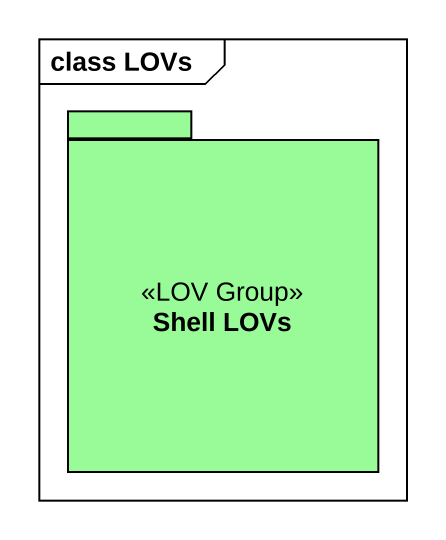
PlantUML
@startuml
mainframe class LOVs
package "Shell LOVs" as Shell_LOVs <<LOV Group>> #98FB98 {
}
@enduml
